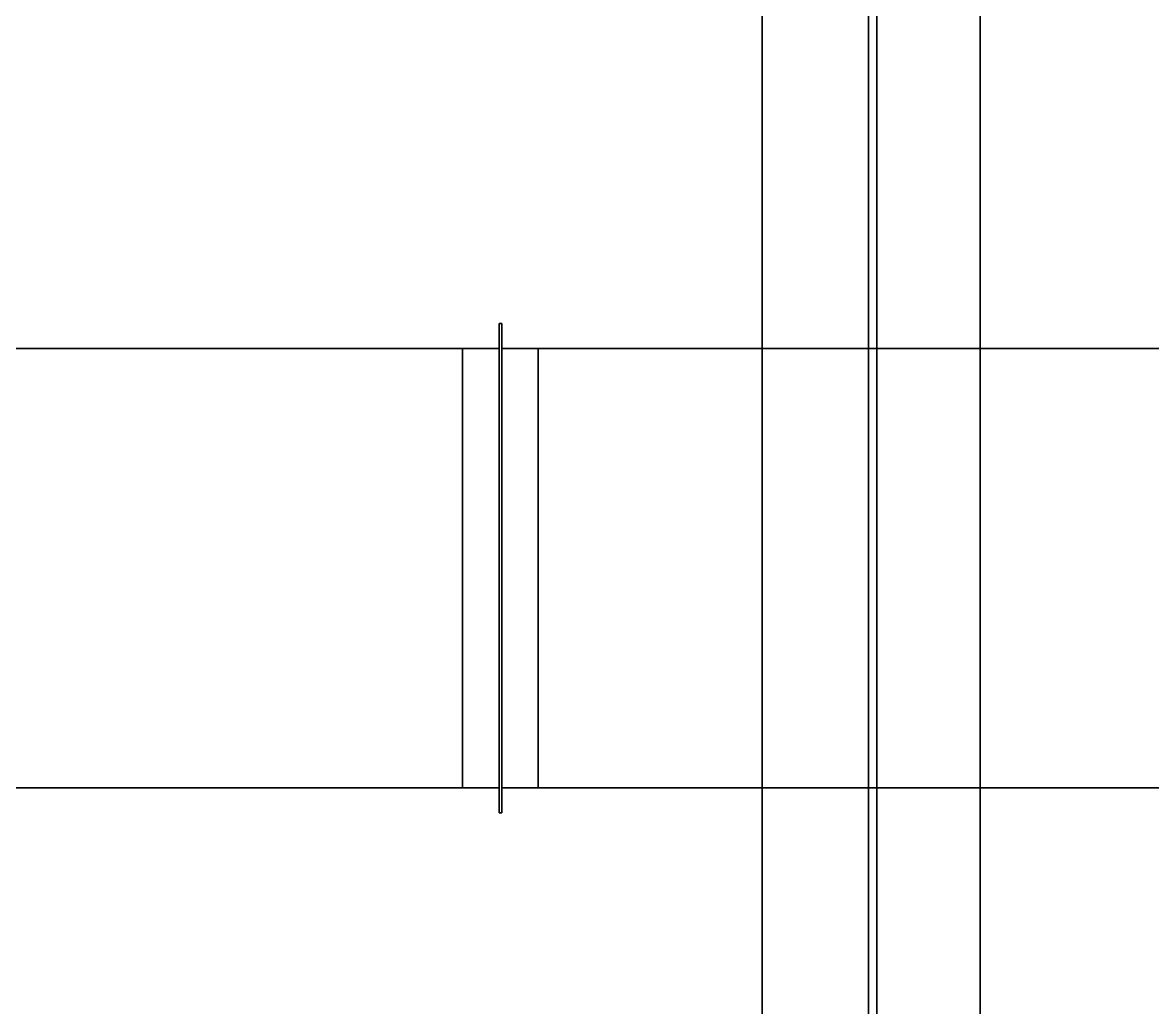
# Model space of a CAD drawing. Header units: metres. Extents: x 114 to 218, y 8 to 180.
# Drawn here: x 173.12 to 179.33, y 114.81 to 120.23 of the extents above; entities that cross this region are included whole.
import ezdxf

# ---------------------------------------------------------------- set-up
doc = ezdxf.new("R2010")
doc.units = ezdxf.units.M
doc.header["$MEASUREMENT"] = 0
for name, color, linetype in [('M-SA4S-Conn', 7, 'Continuous'), ('M-SA4S-Rect', 7, 'Continuous'), ('S-3D-BEAM', 7, 'Continuous')]:
    doc.layers.add(name, color=color, linetype=linetype)

msp = doc.modelspace()

# ---------------------------------------------------------------- linework, layer by layer
at = {"layer": 'M-SA4S-Conn', "color": 140, "true_color": 0x00bfff}
for points in [[(175.7567, 118.5726), (175.7413, 118.5726), (175.7567, 118.5726)], [(175.7413, 115.8808), (175.7413, 118.5726), (175.7413, 115.8808)], [(175.7413, 118.5726), (175.7413, 118.5726)], [(175.7413, 118.5726), (175.7413, 118.5726)], [(175.7567, 115.8808), (175.7567, 118.5726), (175.7567, 115.8808)], [(175.7567, 118.5726), (175.7567, 118.5726)], [(175.7567, 118.5726), (175.7567, 118.5726)], [(175.7413, 116.0192), (175.5413, 116.0192), (175.5413, 118.4341), (175.5413, 116.0192), (175.7413, 116.0192)], [(175.5413, 118.4341), (175.7413, 118.4341), (175.5413, 118.4341)], [(175.5413, 118.4341), (175.5413, 118.4341)], [(175.5413, 118.4341), (175.5413, 118.4341)], [(175.7413, 118.4341), (175.7413, 116.0192), (175.7413, 118.4341)], [(175.7413, 118.4341), (175.7413, 118.4341)], [(175.7413, 118.4341), (175.7413, 118.4341)], [(175.7567, 116.0192), (175.9566, 116.0192), (175.9566, 118.4341), (175.9566, 116.0192), (175.7567, 116.0192)], [(175.9566, 118.4341), (175.7567, 118.4341), (175.9566, 118.4341)], [(175.7567, 118.4341), (175.7567, 116.0192), (175.7567, 118.4341)], [(175.7567, 118.4341), (175.7567, 118.4341)], [(175.7567, 118.4341), (175.7567, 118.4341)], [(175.9566, 118.4341), (175.9566, 118.4341)], [(175.9566, 118.4341), (175.9566, 118.4341)], [(175.5413, 116.0192), (175.5413, 116.0192)], [(175.7413, 116.0192), (175.7413, 116.0192)], [(175.7567, 116.0192), (175.7567, 116.0192)], [(175.9566, 116.0192), (175.9566, 116.0192)], [(175.7567, 115.8808), (175.7413, 115.8808), (175.7567, 115.8808)], [(175.7413, 115.8808), (175.7413, 115.8808)], [(175.7413, 115.8808), (175.7413, 115.8808)], [(175.7567, 115.8808), (175.7567, 115.8808)], [(175.7567, 115.8808), (175.7567, 115.8808)]]:
    msp.add_lwpolyline(points, dxfattribs=at)
at = {"layer": 'M-SA4S-Rect', "color": 140, "true_color": 0x00bfff}
for points in [[(175.7413, 116.0192), (170.127, 116.0192), (175.7413, 116.0192), (175.7413, 118.4341), (170.127, 118.4341), (170.127, 116.0192), (170.127, 118.4341), (175.7413, 118.4341), (175.7413, 116.0192)], [(175.7413, 118.4341), (175.7413, 118.4341)], [(181.3556, 116.0192), (175.7567, 116.0192), (181.3556, 116.0192), (181.3556, 118.4341), (175.7567, 118.4341), (175.7567, 116.0192), (175.7567, 118.4341), (181.3556, 118.4341), (181.3556, 116.0192)], [(175.7567, 118.4341), (175.7567, 118.4341)], [(175.7413, 116.0192), (175.7413, 116.0192)], [(175.7567, 116.0192), (175.7567, 116.0192)]]:
    msp.add_lwpolyline(points, dxfattribs=at)
at = {"layer": 'S-3D-BEAM', "color": 4, "true_color": 0x00ffff}
for points in [[(177.1872, 162.0105), (178.387, 162.0105), (178.387, 162.0105), (178.387, 107.8361), (177.1872, 107.8361), (177.1872, 162.0105)], [(177.1872, 107.8361), (177.1872, 162.0105), (177.1872, 107.8361)], [(177.7717, 162.0105), (177.1872, 162.0105), (177.1872, 162.0105), (177.1872, 107.8361), (177.7717, 107.8361), (177.7717, 162.0105)], [(177.1872, 162.0105), (177.7717, 162.0105), (177.7717, 162.0105), (177.7717, 107.8361), (177.1872, 107.8361), (177.1872, 162.0105)], [(177.1872, 107.8361), (177.1872, 162.0105), (177.1872, 107.8361)], [(178.387, 162.0105), (177.1872, 162.0105), (177.1872, 162.0105), (177.1872, 107.8361), (178.387, 107.8361), (178.387, 162.0105)], [(177.8178, 162.0105), (178.387, 162.0105), (177.8178, 162.0105), (177.8178, 162.0105), (177.8178, 107.8361), (178.387, 107.8361), (178.387, 162.0105), (178.387, 162.0105), (177.1872, 162.0105), (177.7717, 162.0105)], [(177.7717, 107.8361), (177.7717, 162.0105), (177.7717, 107.8361)], [(177.8178, 162.0105), (178.387, 162.0105), (178.387, 162.0105), (178.387, 107.8361), (177.8178, 107.8361), (177.8178, 162.0105)], [(177.8178, 107.8361), (177.8178, 162.0105), (177.8178, 107.8361)], [(178.387, 107.8361), (178.387, 162.0105), (178.387, 107.8361)], [(178.387, 107.8361), (178.387, 162.0105), (178.387, 107.8361)]]:
    msp.add_lwpolyline(points, dxfattribs=at)

doc.saveas('drawing.dxf')
